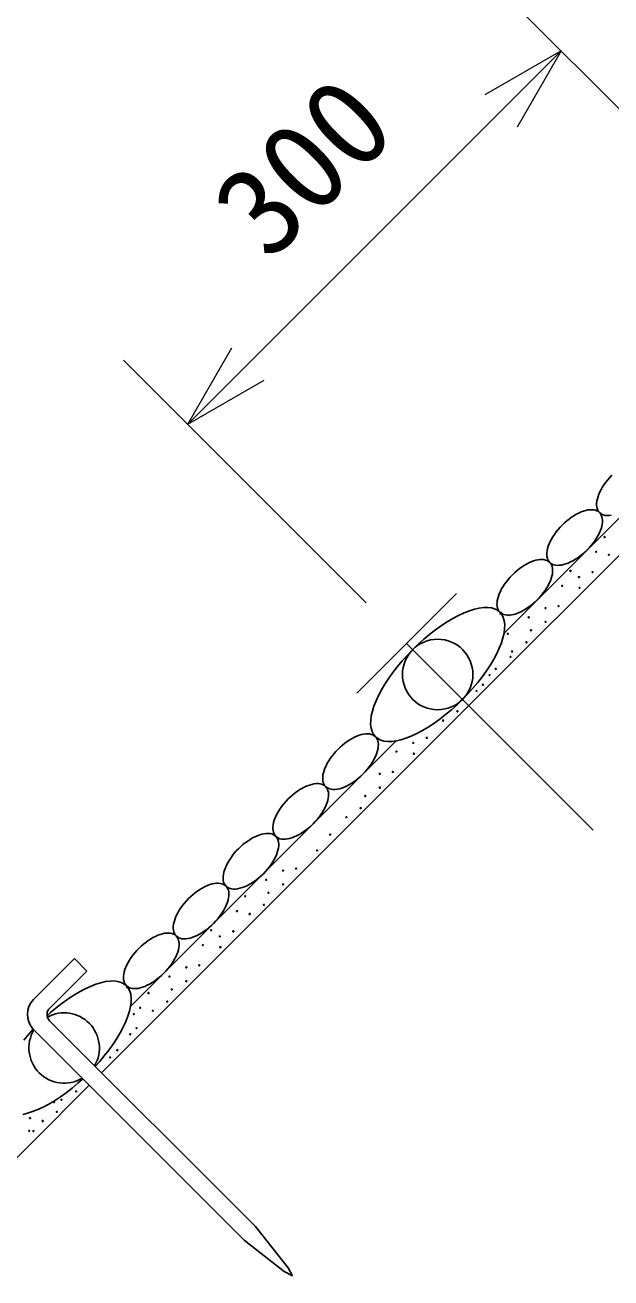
# Model space of a CAD drawing. Units: millimetres, scale not verified. Extents: x 200 to 8204, y 200 to 5825.
# Drawn here: x 2456 to 2788, y 3058 to 3770 of the extents above; entities that cross this region are included whole.
import ezdxf
from ezdxf.enums import TextEntityAlignment as Align

# ---------------------------------------------------------------- set-up
doc = ezdxf.new("R2010")
doc.units = ezdxf.units.MM
doc.header["$LTSCALE"] = 20
doc.layers.add('C-STR', color=7, linetype='Continuous', lineweight=25)
doc.layers.add('C-STR-DIM', color=1, linetype='Continuous', lineweight=13)
doc.styles.add('ＭＳ ゴシック', font='')
doc.styles.get('ＭＳ ゴシック').set_extended_font_data('MS Gothic')

msp = doc.modelspace()

# ---------------------------------------------------------------- linework, layer by layer
at = {"layer": 'C-STR'}
for p, q in [((2727.75, 3424.5), (2873.91, 3570.66)), ((2707.74, 3383.27), (2884.51, 3560.05)), ((2700.66, 3446.91), (2644.1, 3390.35)), ((2726.51, 3436.31), (2725.41, 3434.94)), ((2778.45, 3312.56), (2672.38, 3418.63)), ((2499.22, 3174.76), (2736.33, 3411.87)), ((2515.62, 3212.37), (2666.51, 3363.26)), ((2655.26, 3365.6), (2654.7, 3364.93)), ((2626.98, 3337.31), (2626.42, 3336.64)), ((2598.7, 3309.03), (2598.13, 3308.36)), ((2570.41, 3280.74), (2569.85, 3280.07)), ((2542.13, 3252.46), (2541.56, 3251.79)), ((2460.44, 3216.29), (2483.73, 3239.6)), ((2490.8, 3232.53), (2483.73, 3239.6)), ((2490.8, 3232.53), (2469.95, 3211.66)), ((2514.38, 3224.18), (2513.28, 3222.81)), ((2469.65, 3204.31), (2586.6, 3087.44)), ((2460.16, 3199.66), (2580.23, 3079.66)), ((2499.22, 3174.76), (2526.22, 3201.76)), ((2460.25, 3135.79), (2492.15, 3167.69)), ((2035.98, 2711.52), (2460.25, 3135.79)), ((2605.06, 3063.95), (2586.6, 3087.44)), ((2602.94, 3061.83), (2580.23, 3079.66)), ((2602.94, 3061.83), (2607.54, 3059.36)), ((2607.54, 3059.36), (2605.06, 3063.95))]:
    msp.add_line(p, q, dxfattribs=at)
for points in [[(2789.05, 3514.09), (2787.85, 3512.83), (2786.7, 3511.53), (2785.63, 3510.19), (2784.64, 3508.83), (2783.74, 3507.45), (2782.93, 3506.07), (2782.22, 3504.7), (2781.62, 3503.34), (2781.12, 3502.02), (2780.74, 3500.73), (2780.48, 3499.49), (2780.34, 3498.31), (2780.32, 3497.19), (2780.42, 3496.15), (2780.63, 3495.19), (2780.97, 3494.32), (2781.42, 3493.55), (2781.98, 3492.88), (2782.65, 3492.31), (2783.42, 3491.86), (2784.29, 3491.53), (2785.25, 3491.31), (2786.29, 3491.21), (2787.41, 3491.23), (2788.59, 3491.38)], [(2781.98, 3492.88), (2781.31, 3493.44), (2780.54, 3493.89), (2779.67, 3494.22), (2778.71, 3494.44), (2777.67, 3494.54), (2776.55, 3494.52), (2775.37, 3494.37), (2774.13, 3494.11), (2772.84, 3493.73), (2771.51, 3493.24), (2770.16, 3492.64), (2768.79, 3491.93), (2767.41, 3491.12), (2766.03, 3490.22), (2764.67, 3489.22), (2763.33, 3488.15), (2762.03, 3487.01), (2760.77, 3485.8), (2759.56, 3484.55), (2758.42, 3483.24), (2757.35, 3481.9), (2756.36, 3480.54), (2755.45, 3479.17), (2754.64, 3477.79), (2753.94, 3476.41), (2753.33, 3475.06), (2752.84, 3473.73), (2752.46, 3472.45), (2752.2, 3471.2), (2752.06, 3470.02), (2752.03, 3468.9), (2752.13, 3467.86), (2752.35, 3466.9), (2752.68, 3466.03), (2753.13, 3465.26), (2753.7, 3464.59), (2754.37, 3464.03), (2755.14, 3463.58), (2756.01, 3463.24), (2756.97, 3463.03), (2758.01, 3462.93), (2759.13, 3462.95), (2760.31, 3463.09), (2761.55, 3463.35), (2762.84, 3463.73), (2764.17, 3464.23), (2765.52, 3464.83), (2766.89, 3465.54), (2768.27, 3466.35), (2769.65, 3467.25), (2771.01, 3468.24), (2772.35, 3469.31), (2773.65, 3470.46), (2774.91, 3471.66), (2776.12, 3472.92), (2777.26, 3474.23), (2778.33, 3475.56), (2779.32, 3476.93), (2780.22, 3478.3), (2781.03, 3479.68), (2781.74, 3481.05), (2782.35, 3482.41), (2782.84, 3483.73), (2783.22, 3485.02), (2783.48, 3486.26), (2783.62, 3487.45), (2783.64, 3488.56), (2783.55, 3489.6), (2783.33, 3490.56), (2782.99, 3491.43), (2782.54, 3492.21)], [(2753.7, 3464.59), (2753.03, 3465.15), (2752.25, 3465.6), (2751.39, 3465.94), (2750.43, 3466.16), (2749.38, 3466.25), (2748.27, 3466.23), (2747.08, 3466.09), (2745.84, 3465.83), (2744.55, 3465.45), (2743.23, 3464.96), (2741.87, 3464.35), (2740.5, 3463.64), (2739.12, 3462.83), (2737.75, 3461.93), (2736.39, 3460.94), (2735.05, 3459.87), (2733.74, 3458.73), (2732.48, 3457.52), (2731.28, 3456.26), (2730.14, 3454.96), (2729.06, 3453.62), (2728.07, 3452.26), (2727.17, 3450.88), (2726.36, 3449.5), (2725.65, 3448.13), (2725.05, 3446.78), (2724.55, 3445.45), (2724.18, 3444.16), (2723.91, 3442.92), (2723.77, 3441.74), (2723.75, 3440.62), (2723.85, 3439.58), (2724.06, 3438.62), (2724.4, 3437.75), (2724.85, 3436.98), (2725.41, 3436.31), (2726.08, 3435.74), (2726.86, 3435.29), (2727.72, 3434.96), (2728.68, 3434.74), (2729.73, 3434.64), (2730.84, 3434.67), (2732.03, 3434.81), (2733.27, 3435.07), (2734.55, 3435.45), (2735.88, 3435.94), (2737.24, 3436.55), (2738.61, 3437.25), (2739.99, 3438.06), (2741.36, 3438.97), (2742.72, 3439.96), (2744.06, 3441.03), (2745.37, 3442.17), (2746.63, 3443.38), (2747.83, 3444.64), (2748.97, 3445.94), (2750.05, 3447.28), (2751.04, 3448.64), (2751.94, 3450.02), (2752.75, 3451.4), (2753.46, 3452.77), (2754.06, 3454.12), (2754.55, 3455.45), (2754.93, 3456.74), (2755.2, 3457.98), (2755.34, 3459.16), (2755.36, 3460.28), (2755.26, 3461.32), (2755.05, 3462.28), (2754.71, 3463.15), (2754.26, 3463.92)], [(2725.41, 3436.31), (2724.05, 3437.41), (2722.42, 3438.23), (2720.55, 3438.76), (2718.44, 3439.01), (2716.12, 3438.97), (2713.6, 3438.64), (2710.91, 3438.02), (2708.05, 3437.13), (2705.06, 3435.95), (2701.95, 3434.51), (2698.75, 3432.82), (2695.49, 3430.88), (2692.18, 3428.71), (2688.86, 3426.33), (2685.55, 3423.76), (2682.27, 3421.02), (2679.05, 3418.12), (2675.92, 3415.09), (2672.89, 3411.96), (2669.99, 3408.74), (2667.25, 3405.46), (2664.68, 3402.15), (2662.3, 3398.83), (2660.13, 3395.52), (2658.19, 3392.26), (2656.5, 3389.06), (2655.06, 3385.95), (2653.88, 3382.96), (2652.98, 3380.1), (2652.37, 3377.4), (2652.04, 3374.89), (2652, 3372.57), (2652.25, 3370.46), (2652.78, 3368.59), (2653.6, 3366.96), (2654.7, 3365.6), (2656.07, 3364.5), (2657.69, 3363.68), (2659.57, 3363.14), (2661.67, 3362.89), (2663.99, 3362.93), (2666.51, 3363.26), (2669.21, 3363.88), (2672.06, 3364.78), (2675.06, 3365.95), (2678.16, 3367.39), (2681.36, 3369.09), (2684.63, 3371.03), (2687.93, 3373.19), (2691.25, 3375.57), (2694.57, 3378.14), (2697.85, 3380.89), (2701.06, 3383.78), (2704.2, 3386.81), (2707.23, 3389.94), (2710.12, 3393.16), (2712.87, 3396.44), (2715.44, 3399.75), (2717.82, 3403.08), (2719.98, 3406.38), (2721.92, 3409.65), (2723.62, 3412.84), (2725.06, 3415.95), (2726.23, 3418.95), (2727.13, 3421.8), (2727.75, 3424.5), (2728.08, 3427.02), (2728.12, 3429.34), (2727.87, 3431.44), (2727.33, 3433.31), (2726.51, 3434.94)], [(2654.7, 3365.6), (2654.03, 3366.16), (2653.26, 3366.61), (2652.39, 3366.94), (2651.43, 3367.16), (2650.39, 3367.26), (2649.27, 3367.24), (2648.09, 3367.09), (2646.85, 3366.83), (2645.56, 3366.45), (2644.23, 3365.96), (2642.88, 3365.36), (2641.51, 3364.65), (2640.13, 3363.84), (2638.75, 3362.94), (2637.39, 3361.94), (2636.05, 3360.87), (2634.75, 3359.73), (2633.49, 3358.53), (2632.28, 3357.27), (2631.14, 3355.96), (2630.07, 3354.62), (2629.08, 3353.26), (2628.17, 3351.89), (2627.37, 3350.51), (2626.66, 3349.13), (2626.05, 3347.78), (2625.56, 3346.45), (2625.18, 3345.17), (2624.92, 3343.93), (2624.78, 3342.74), (2624.75, 3341.63), (2624.85, 3340.58), (2625.07, 3339.62), (2625.4, 3338.75), (2625.86, 3337.98), (2626.42, 3337.31), (2627.09, 3336.75), (2627.86, 3336.3), (2628.73, 3335.96), (2629.69, 3335.75), (2630.73, 3335.65), (2631.85, 3335.67), (2633.03, 3335.81), (2634.27, 3336.08), (2635.56, 3336.45), (2636.89, 3336.95), (2638.24, 3337.55), (2639.61, 3338.26), (2640.99, 3339.07), (2642.37, 3339.97), (2643.73, 3340.96), (2645.07, 3342.03), (2646.37, 3343.18), (2647.63, 3344.38), (2648.84, 3345.64), (2649.98, 3346.95), (2651.05, 3348.28), (2652.04, 3349.65), (2652.95, 3351.02), (2653.75, 3352.4), (2654.46, 3353.77), (2655.07, 3355.13), (2655.56, 3356.45), (2655.94, 3357.74), (2656.2, 3358.98), (2656.34, 3360.17), (2656.37, 3361.28), (2656.27, 3362.33), (2656.05, 3363.28), (2655.72, 3364.15), (2655.26, 3364.93)], [(2626.42, 3337.31), (2625.75, 3337.87), (2624.98, 3338.33), (2624.11, 3338.66), (2623.15, 3338.88), (2622.1, 3338.98), (2620.99, 3338.95), (2619.8, 3338.81), (2618.56, 3338.55), (2617.28, 3338.17), (2615.95, 3337.68), (2614.59, 3337.07), (2613.22, 3336.36), (2611.84, 3335.56), (2610.47, 3334.65), (2609.11, 3333.66), (2607.77, 3332.59), (2606.46, 3331.45), (2605.2, 3330.24), (2604, 3328.98), (2602.86, 3327.68), (2601.79, 3326.34), (2600.79, 3324.98), (2599.89, 3323.6), (2599.08, 3322.22), (2598.37, 3320.85), (2597.77, 3319.5), (2597.28, 3318.17), (2596.9, 3316.88), (2596.64, 3315.64), (2596.49, 3314.46), (2596.47, 3313.34), (2596.57, 3312.3), (2596.79, 3311.34), (2597.12, 3310.47), (2597.57, 3309.7), (2598.13, 3309.03), (2598.8, 3308.47), (2599.58, 3308.01), (2600.45, 3307.68), (2601.4, 3307.46), (2602.45, 3307.36), (2603.56, 3307.39), (2604.75, 3307.53), (2605.99, 3307.79), (2607.28, 3308.17), (2608.6, 3308.66), (2609.96, 3309.27), (2611.33, 3309.98), (2612.71, 3310.78), (2614.08, 3311.69), (2615.45, 3312.68), (2616.78, 3313.75), (2618.09, 3314.89), (2619.35, 3316.1), (2620.55, 3317.36), (2621.7, 3318.66), (2622.77, 3320), (2623.76, 3321.36), (2624.66, 3322.74), (2625.47, 3324.12), (2626.18, 3325.49), (2626.78, 3326.84), (2627.28, 3328.17), (2627.65, 3329.46), (2627.92, 3330.7), (2628.06, 3331.88), (2628.08, 3333), (2627.98, 3334.04), (2627.77, 3335), (2627.43, 3335.87), (2626.98, 3336.64)], [(2598.13, 3309.03), (2597.46, 3309.59), (2596.69, 3310.04), (2595.82, 3310.38), (2594.86, 3310.59), (2593.82, 3310.69), (2592.7, 3310.67), (2591.52, 3310.53), (2590.28, 3310.26), (2588.99, 3309.89), (2587.67, 3309.39), (2586.31, 3308.79), (2584.94, 3308.08), (2583.56, 3307.27), (2582.18, 3306.37), (2580.82, 3305.38), (2579.48, 3304.31), (2578.18, 3303.16), (2576.92, 3301.96), (2575.71, 3300.7), (2574.57, 3299.39), (2573.5, 3298.06), (2572.51, 3296.69), (2571.61, 3295.32), (2570.8, 3293.94), (2570.09, 3292.57), (2569.48, 3291.21), (2568.99, 3289.89), (2568.61, 3288.6), (2568.35, 3287.36), (2568.21, 3286.17), (2568.19, 3285.06), (2568.28, 3284.01), (2568.5, 3283.06), (2568.84, 3282.19), (2569.29, 3281.41), (2569.85, 3280.74), (2570.52, 3280.18), (2571.29, 3279.73), (2572.16, 3279.4), (2573.12, 3279.18), (2574.16, 3279.08), (2575.28, 3279.1), (2576.46, 3279.25), (2577.7, 3279.51), (2578.99, 3279.89), (2580.32, 3280.38), (2581.67, 3280.98), (2583.04, 3281.69), (2584.42, 3282.5), (2585.8, 3283.4), (2587.16, 3284.4), (2588.5, 3285.47), (2589.8, 3286.61), (2591.06, 3287.81), (2592.27, 3289.07), (2593.41, 3290.38), (2594.48, 3291.72), (2595.47, 3293.08), (2596.38, 3294.45), (2597.19, 3295.83), (2597.9, 3297.21), (2598.5, 3298.56), (2598.99, 3299.89), (2599.37, 3301.17), (2599.63, 3302.41), (2599.77, 3303.6), (2599.8, 3304.71), (2599.7, 3305.76), (2599.48, 3306.72), (2599.15, 3307.59), (2598.7, 3308.36)], [(2569.85, 3280.74), (2569.18, 3281.31), (2568.41, 3281.76), (2567.54, 3282.09), (2566.58, 3282.31), (2565.54, 3282.41), (2564.42, 3282.38), (2563.24, 3282.24), (2562, 3281.98), (2560.71, 3281.6), (2559.38, 3281.11), (2558.03, 3280.51), (2556.65, 3279.8), (2555.28, 3278.99), (2553.9, 3278.08), (2552.54, 3277.09), (2551.2, 3276.02), (2549.9, 3274.88), (2548.64, 3273.67), (2547.43, 3272.41), (2546.29, 3271.11), (2545.22, 3269.77), (2544.23, 3268.41), (2543.32, 3267.03), (2542.51, 3265.65), (2541.8, 3264.28), (2541.2, 3262.93), (2540.71, 3261.6), (2540.33, 3260.31), (2540.07, 3259.07), (2539.92, 3257.89), (2539.9, 3256.77), (2540, 3255.73), (2540.22, 3254.77), (2540.55, 3253.9), (2541, 3253.13), (2541.56, 3252.46), (2542.24, 3251.9), (2543.01, 3251.45), (2543.88, 3251.11), (2544.84, 3250.89), (2545.88, 3250.8), (2547, 3250.82), (2548.18, 3250.96), (2549.42, 3251.22), (2550.71, 3251.6), (2552.03, 3252.09), (2553.39, 3252.7), (2554.76, 3253.41), (2556.14, 3254.22), (2557.51, 3255.12), (2558.88, 3256.11), (2560.22, 3257.18), (2561.52, 3258.32), (2562.78, 3259.53), (2563.98, 3260.79), (2565.13, 3262.09), (2566.2, 3263.43), (2567.19, 3264.79), (2568.09, 3266.17), (2568.9, 3267.55), (2569.61, 3268.92), (2570.21, 3270.28), (2570.71, 3271.6), (2571.09, 3272.89), (2571.35, 3274.13), (2571.49, 3275.31), (2571.51, 3276.43), (2571.41, 3277.47), (2571.2, 3278.43), (2570.86, 3279.3), (2570.41, 3280.07)], [(2541.56, 3252.46), (2540.89, 3253.02), (2540.12, 3253.47), (2539.25, 3253.81), (2538.29, 3254.02), (2537.25, 3254.12), (2536.13, 3254.1), (2534.95, 3253.96), (2533.71, 3253.7), (2532.42, 3253.32), (2531.1, 3252.82), (2529.74, 3252.22), (2528.37, 3251.51), (2526.99, 3250.7), (2525.62, 3249.8), (2524.25, 3248.81), (2522.91, 3247.74), (2521.61, 3246.59), (2520.35, 3245.39), (2519.15, 3244.13), (2518, 3242.83), (2516.93, 3241.49), (2515.94, 3240.12), (2515.04, 3238.75), (2514.23, 3237.37), (2513.52, 3236), (2512.92, 3234.64), (2512.42, 3233.32), (2512.04, 3232.03), (2511.78, 3230.79), (2511.64, 3229.61), (2511.62, 3228.49), (2511.72, 3227.45), (2511.93, 3226.49), (2512.27, 3225.62), (2512.72, 3224.85), (2513.28, 3224.18), (2513.95, 3223.61), (2514.72, 3223.16), (2515.59, 3222.83), (2516.55, 3222.61), (2517.59, 3222.51), (2518.71, 3222.53), (2519.89, 3222.68), (2521.13, 3222.94), (2522.42, 3223.32), (2523.75, 3223.81), (2525.1, 3224.41), (2526.48, 3225.12), (2527.85, 3225.93), (2529.23, 3226.84), (2530.59, 3227.83), (2531.93, 3228.9), (2533.23, 3230.04), (2534.49, 3231.25), (2535.7, 3232.51), (2536.84, 3233.81), (2537.91, 3235.15), (2538.9, 3236.51), (2539.81, 3237.89), (2540.62, 3239.26), (2541.33, 3240.64), (2541.93, 3241.99), (2542.42, 3243.32), (2542.8, 3244.61), (2543.06, 3245.85), (2543.21, 3247.03), (2543.23, 3248.15), (2543.13, 3249.19), (2542.91, 3250.15), (2542.58, 3251.02), (2542.13, 3251.79)], [(2513.28, 3224.18), (2511.91, 3225.27), (2510.29, 3226.09), (2508.42, 3226.63), (2506.31, 3226.88), (2503.99, 3226.84), (2501.47, 3226.51), (2498.78, 3225.89), (2495.92, 3224.99), (2492.93, 3223.82), (2489.82, 3222.38), (2486.62, 3220.68), (2483.36, 3218.74), (2480.05, 3216.58), (2476.73, 3214.2), (2473.42, 3211.63), (2470.14, 3208.89), (2468.23, 3207.17)], [(2495.6, 3178.38), (2497.99, 3181.03), (2500.74, 3184.31), (2503.31, 3187.62), (2505.68, 3190.94), (2507.85, 3194.25), (2509.79, 3197.51), (2511.48, 3200.71), (2512.93, 3203.82), (2514.1, 3206.81), (2515, 3209.67), (2515.62, 3212.37), (2515.94, 3214.89), (2515.99, 3217.21), (2515.74, 3219.31), (2515.2, 3221.18), (2514.38, 3222.81)], [(2460.4, 3199.43), (2457.86, 3196.61), (2455.11, 3193.33)], [(2454.38, 3151.13), (2457.08, 3151.75), (2459.93, 3152.65), (2462.93, 3153.82), (2466.03, 3155.26), (2469.23, 3156.96), (2472.5, 3158.89), (2475.8, 3161.06), (2479.12, 3163.44), (2482.43, 3166.01), (2485.71, 3168.75), (2488.54, 3171.3)]]:
    msp.add_lwpolyline(points, dxfattribs=at)
for centre in [(2784.84, 3479.03), (2780.11, 3470.63), (2787.33, 3468.95), (2765.51, 3459.71), (2778.04, 3459.1), (2760.79, 3451.3), (2770.33, 3456.24), (2770.67, 3450.12), (2751.34, 3438.68), (2758.72, 3439.77), (2741.77, 3433.39), (2751.35, 3430.79), (2729.89, 3424.08), (2743.08, 3426.09), (2740.45, 3419.19), (2731.49, 3410.93), (2732.38, 3414), (2723.09, 3404.15), (2715.73, 3395.17), (2719.53, 3400.58), (2703.9, 3386.9), (2712.16, 3391.6), (2701.26, 3380), (2693.19, 3374.81), (2676.2, 3362.1), (2683.91, 3364.96), (2666.65, 3357.17), (2676.54, 3355.98), (2657.2, 3344.54), (2664.58, 3345.63), (2648.95, 3331.95), (2657.21, 3336.65), (2646.32, 3325.05), (2638.24, 3319.86), (2628.96, 3310.01), (2621.59, 3301.03), (2602.26, 3289.59), (2609.63, 3290.69), (2592.69, 3284.31), (2602.26, 3281.71), (2580.8, 3274.99), (2594, 3277), (2576.08, 3266.59), (2591.37, 3270.1), (2583.29, 3264.91), (2561.48, 3255.67), (2566.3, 3252.2), (2574.01, 3255.06), (2556.75, 3247.27), (2566.64, 3246.08), (2547.31, 3234.64), (2554.68, 3235.74), (2537.74, 3229.36), (2547.31, 3226.76), (2525.85, 3220.05), (2539.05, 3222.05), (2521.13, 3211.64), (2528.34, 3209.96), (2536.42, 3215.15), (2517.57, 3208.08), (2515.49, 3196.55), (2519.06, 3200.11), (2508.13, 3187.57), (2504.02, 3183.47), (2476.43, 3159.44), (2484.7, 3164.14), (2472.16, 3158.07), (2473.8, 3152.54), (2458.52, 3149.03), (2465.73, 3147.35), (2458.12, 3141.73), (2460.54, 3141.6)]:
    msp.add_circle(centre, 0.3, dxfattribs=at)
at = {"layer": 'C-STR', "color": 3}
msp.add_circle((2690.06, 3400.95), 20, dxfattribs=at)
at = {"layer": 'C-STR'}
for centre, radius, start, end in [((2469.43, 3207.82), 12.35, 136.70674, 221.35585), ((2473.19, 3207.85), 5, 130.3409, 225.01704), ((2477.93, 3188.82), 20, 329.82745, 118.43841), ((2477.93, 3188.82), 20, 149.16216, 300.87192)]:
    msp.add_arc(centre, radius, start, end, dxfattribs=at)
at = {"layer": 'C-STR-DIM'}
for p, q in [((2861.59, 3653.68), (2723.7, 3791.57)), ((2760.14, 3755.14), (2548.01, 3543)), ((2760.14, 3755.14), (2716.84, 3730.14)), ((2760.14, 3755.14), (2735.14, 3711.83)), ((2573.01, 3586.31), (2548.01, 3543)), ((2649.46, 3441.55), (2511.57, 3579.44)), ((2591.31, 3568), (2548.01, 3543))]:
    msp.add_line(p, q, dxfattribs=at)

# ---------------------------------------------------------------- texts
at = {"layer": 'C-STR-DIM', "color": 7, "style": 'ＭＳ ゴシック'}
msp.add_text('300', height=51.32, rotation=45, dxfattribs=at).set_placement((2605.33, 3623.56), align=Align.BOTTOM_LEFT)

doc.saveas('drawing.dxf')
